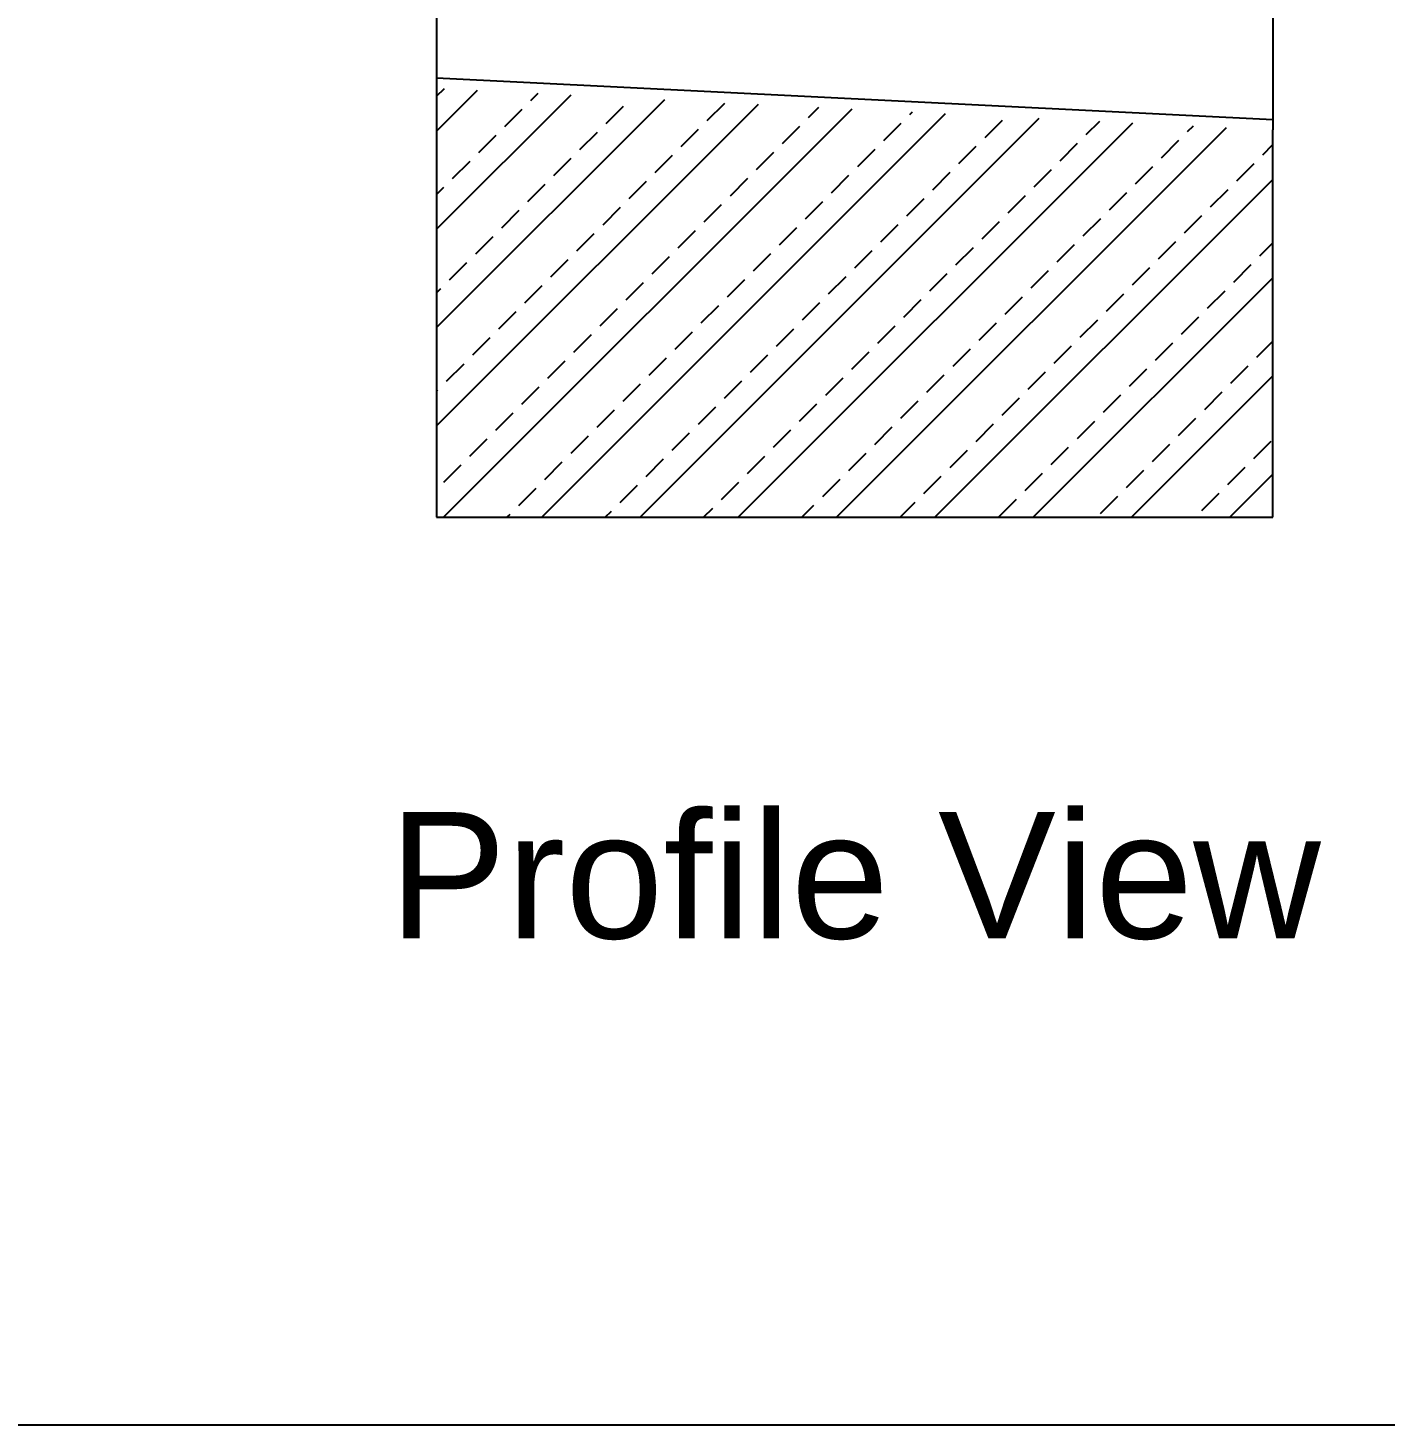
# Model space of a CAD drawing. Header units: inches. Extents: x 710 to 4048, y 319 to 1873.
# Drawn here: x 1160.2 to 1548.3, y 319.2 to 718.7 of the extents above; entities that cross this region are included whole.
import ezdxf
from ezdxf.enums import TextEntityAlignment as Align

# ---------------------------------------------------------------- set-up
doc = ezdxf.new("R2010")
doc.units = ezdxf.units.IN
doc.header["$MEASUREMENT"] = 0
for name, color, linetype in [('EXP SECTS', 255, 'Continuous'), ('PRO HATCH', 12, 'Continuous'), ('PRO HUB', 12, 'Continuous')]:
    doc.layers.add(name, color=color, linetype=linetype)
doc.styles.get("Standard").update_dxf_attribs({"font": 'arial.ttf'})

msp = doc.modelspace()

# ---------------------------------------------------------------- linework, layer by layer
msp.add_lwpolyline([(709.7, 1873.33), (4047.74, 1873.33), (4047.74, 319.15), (709.7, 319.15)], close=True)
at = {"layer": 'PRO HATCH', "color": 9, "linetype": 'Continuous'}
for p, q in [((1277.08, 699.15), (1279.35, 701.42)), ((1277.08, 689.22), (1288.81, 700.95)), ((1277.08, 661.11), (1315.58, 699.61)), ((1304.02, 697.99), (1306.11, 700.08)), ((1277.08, 633.01), (1342.34, 698.27)), ((1277.08, 604.9), (1369.11, 696.93)), ((1279.03, 578.76), (1395.88, 695.6)), ((1296.56, 690.53), (1301.53, 695.5)), ((1325.52, 691.39), (1330.49, 696.36)), ((1354.48, 692.24), (1359.45, 697.21)), ((1383.43, 693.09), (1386.41, 696.07)), ((1307.14, 578.76), (1422.64, 694.26)), ((1335.24, 578.76), (1449.41, 692.92)), ((1363.35, 578.76), (1476.17, 691.58)), ((1404.94, 686.49), (1409.91, 691.46)), ((1412.39, 693.94), (1413.18, 694.73)), ((1433.9, 687.34), (1438.86, 692.31)), ((1462.85, 688.2), (1466.71, 692.05)), ((1289.11, 683.08), (1294.08, 688.05)), ((1318.07, 683.93), (1323.04, 688.9)), ((1347.02, 684.79), (1351.99, 689.76)), ((1375.98, 685.64), (1380.95, 690.61)), ((1391.45, 578.76), (1502.94, 690.24)), ((1491.81, 689.05), (1493.48, 690.72)), ((1397.49, 679.04), (1402.45, 684.01)), ((1426.44, 679.89), (1431.41, 684.86)), ((1455.4, 680.74), (1460.37, 685.71)), ((1484.36, 681.6), (1489.33, 686.56)), ((1513.31, 682.45), (1516.19, 685.33)), ((1281.66, 675.63), (1286.63, 680.6)), ((1310.62, 676.48), (1315.58, 681.45)), ((1339.57, 677.33), (1344.54, 682.3)), ((1368.53, 678.19), (1373.5, 683.16)), ((1505.86, 675), (1510.83, 679.96)), ((1361.08, 670.73), (1366.05, 675.7)), ((1390.03, 671.59), (1395, 676.56)), ((1418.99, 672.44), (1423.96, 677.41)), ((1419.56, 578.76), (1516.19, 675.39)), ((1447.95, 673.29), (1452.92, 678.26)), ((1476.91, 674.14), (1481.87, 679.11)), ((1277.08, 671.05), (1279.17, 673.15)), ((1303.16, 669.03), (1308.13, 674)), ((1332.12, 669.88), (1337.09, 674.85)), ((1469.45, 666.69), (1474.42, 671.66)), ((1498.41, 667.54), (1503.38, 672.51)), ((1324.67, 662.43), (1329.64, 667.4)), ((1353.62, 663.28), (1358.59, 668.25)), ((1382.58, 664.13), (1387.55, 669.1)), ((1411.54, 664.99), (1416.51, 669.96)), ((1440.5, 665.84), (1445.46, 670.81)), ((1295.71, 661.58), (1300.68, 666.55)), ((1433.04, 658.39), (1438.01, 663.36)), ((1462, 659.24), (1466.97, 664.21)), ((1490.96, 660.09), (1495.93, 665.06)), ((1317.22, 654.98), (1322.18, 659.95)), ((1346.17, 655.83), (1351.14, 660.8)), ((1375.13, 656.68), (1380.1, 661.65)), ((1404.09, 657.53), (1409.05, 662.5)), ((1288.26, 654.12), (1293.23, 659.09)), ((1425.59, 650.93), (1430.56, 655.9)), ((1454.55, 651.79), (1459.52, 656.76)), ((1483.51, 652.64), (1488.47, 657.61)), ((1512.46, 653.49), (1516.19, 657.22)), ((1280.81, 646.67), (1285.77, 651.64)), ((1309.76, 647.53), (1314.73, 652.49)), ((1338.72, 648.38), (1343.69, 653.35)), ((1367.68, 649.23), (1372.65, 654.2)), ((1396.63, 650.08), (1401.6, 655.05)), ((1389.18, 642.63), (1394.15, 647.6)), ((1418.14, 643.48), (1423.11, 648.45)), ((1447.1, 644.33), (1452.06, 649.3)), ((1447.66, 578.76), (1516.19, 647.28)), ((1476.05, 645.19), (1481.02, 650.16)), ((1505.01, 646.04), (1509.98, 651.01)), ((1277.08, 642.94), (1278.32, 644.19)), ((1302.31, 640.07), (1307.28, 645.04)), ((1331.27, 640.93), (1336.24, 645.89)), ((1360.22, 641.78), (1365.19, 646.75)), ((1497.56, 638.59), (1502.53, 643.56)), ((1352.77, 634.33), (1357.74, 639.29)), ((1381.73, 635.18), (1386.7, 640.15)), ((1410.69, 636.03), (1415.65, 641)), ((1439.64, 636.88), (1444.61, 641.85)), ((1468.6, 637.73), (1473.57, 642.7)), ((1294.86, 632.62), (1299.83, 637.59)), ((1323.82, 633.47), (1328.78, 638.44)), ((1490.11, 631.13), (1495.07, 636.1)), ((1345.32, 626.87), (1350.29, 631.84)), ((1374.28, 627.73), (1379.25, 632.69)), ((1403.23, 628.58), (1408.2, 633.55)), ((1432.19, 629.43), (1437.16, 634.4)), ((1461.15, 630.28), (1466.12, 635.25)), ((1287.41, 625.17), (1292.37, 630.14)), ((1316.36, 626.02), (1321.33, 630.99)), ((1453.7, 622.83), (1458.66, 627.8)), ((1482.65, 623.68), (1487.62, 628.65)), ((1511.61, 624.53), (1516.19, 629.12)), ((1308.91, 618.57), (1313.88, 623.54)), ((1337.87, 619.42), (1342.84, 624.39)), ((1366.82, 620.27), (1371.79, 625.24)), ((1395.78, 621.13), (1400.75, 626.09)), ((1424.74, 621.98), (1429.71, 626.95)), ((1279.95, 617.72), (1284.92, 622.68)), ((1417.29, 614.53), (1422.25, 619.49)), ((1446.24, 615.38), (1451.21, 620.35)), ((1475.2, 616.23), (1480.17, 621.2)), ((1504.16, 617.08), (1509.13, 622.05)), ((1301.46, 611.12), (1306.43, 616.08)), ((1330.42, 611.97), (1335.38, 616.94)), ((1359.37, 612.82), (1364.34, 617.79)), ((1388.33, 613.67), (1393.3, 618.64)), ((1475.77, 578.76), (1516.19, 619.18)), ((1277.08, 614.84), (1277.47, 615.23)), ((1409.83, 607.07), (1414.8, 612.04)), ((1438.79, 607.93), (1443.76, 612.89)), ((1467.75, 608.78), (1472.72, 613.75)), ((1496.71, 609.63), (1501.67, 614.6)), ((1294.01, 603.66), (1298.97, 608.63)), ((1322.96, 604.52), (1327.93, 609.48)), ((1351.92, 605.37), (1356.89, 610.34)), ((1380.88, 606.22), (1385.84, 611.19)), ((1373.42, 598.77), (1378.39, 603.74)), ((1402.38, 599.62), (1407.35, 604.59)), ((1431.34, 600.47), (1436.31, 605.44)), ((1460.3, 601.33), (1465.26, 606.29)), ((1489.25, 602.18), (1494.22, 607.15)), ((1286.55, 596.21), (1291.52, 601.18)), ((1315.51, 597.06), (1320.48, 602.03)), ((1344.47, 597.92), (1349.44, 602.88)), ((1481.8, 594.73), (1486.77, 599.69)), ((1510.76, 595.58), (1515.73, 600.55)), ((1337.02, 590.46), (1341.98, 595.43)), ((1365.97, 591.32), (1370.94, 596.28)), ((1394.93, 592.17), (1399.9, 597.14)), ((1423.89, 593.02), (1428.85, 597.99)), ((1452.84, 593.87), (1457.81, 598.84)), ((1279.1, 588.76), (1284.07, 593.73)), ((1308.06, 589.61), (1313.03, 594.58)), ((1445.39, 586.42), (1450.36, 591.39)), ((1474.35, 587.27), (1479.32, 592.24)), ((1503.3, 588.13), (1508.27, 593.09)), ((1329.56, 583.01), (1334.53, 587.98)), ((1358.52, 583.86), (1363.49, 588.83)), ((1387.48, 584.72), (1392.45, 589.68)), ((1416.43, 585.57), (1421.4, 590.54)), ((1503.87, 578.76), (1516.19, 591.07)), ((1300.61, 582.16), (1305.57, 587.13)), ((1437.94, 578.97), (1442.91, 583.94)), ((1466.9, 579.82), (1471.86, 584.79)), ((1495.85, 580.67), (1500.82, 585.64)), ((1297.2, 578.76), (1298.12, 579.67)), ((1325.31, 578.76), (1327.08, 580.53)), ((1353.41, 578.76), (1356.04, 581.38)), ((1381.52, 578.76), (1384.99, 582.23)), ((1409.62, 578.76), (1413.95, 583.08))]:
    msp.add_line(p, q, dxfattribs=at)
at = {"layer": 'PRO HUB', "color": 2, "linetype": 'Continuous'}
for p, q in [((1516.19, 805.19), (1516.19, 689.58)), ((1277.08, 793.23), (1277.08, 701.54)), ((1516.19, 692.38), (1277.08, 704.34)), ((1277.08, 701.54), (1277.08, 578.76)), ((1516.19, 578.76), (1516.19, 689.58)), ((1277.08, 578.76), (1516.19, 578.76))]:
    msp.add_line(p, q, dxfattribs=at)

# ---------------------------------------------------------------- texts
at = {"layer": 'EXP SECTS', "color": 0, "linetype": 'Continuous'}
msp.add_text('Profile View', height=36.1345, dxfattribs=at).set_placement((1396.63, 458.31), align=Align.CENTER)

doc.saveas('drawing.dxf')
